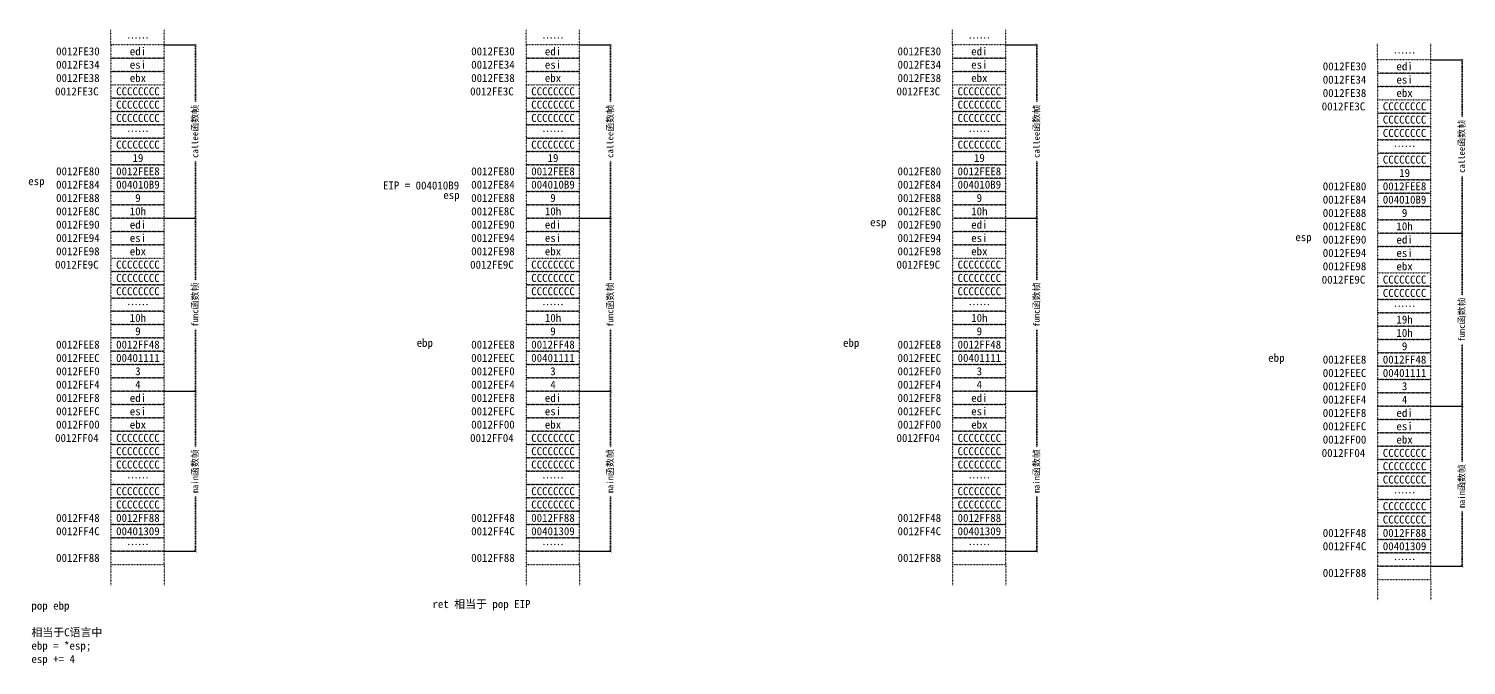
# Model space of a CAD drawing. Header units: millimetres. Extents: x 5369 to 27532, y 1174 to 4752.
# Drawn here: x 19369 to 22063, y 1240 to 2434 of the extents above; entities that cross this region are included whole.
import ezdxf

# ---------------------------------------------------------------- set-up
doc = ezdxf.new("R2010")
doc.units = ezdxf.units.MM
doc.linetypes.add('ACAD_ISO07W100', pattern=[3, 0, -3])
doc.linetypes.add('DOT', pattern=[0.25, 0, -0.25])
doc.styles.get("Standard").update_dxf_attribs({"font": ''})
doc.styles.add('w', font='', dxfattribs={"height": 15})
doc.styles.get('Standard').set_extended_font_data('SimSun')
doc.styles.get('w').set_extended_font_data('SimSun')
doc.dimstyles.new('w', dxfattribs={"dimscale": 3, "dimtxt": 4, "dimasz": 1.5, "dimexe": 1.25, "dimexo": 0.625, "dimtad": 0, "dimtxsty": 'Standard', "dimblk": 'ARCHTICK', "dimcen": 2.5, "dimclrd": 5, "dimclre": 5, "dimclrt": 5, "dimadec": 1, "dimazin": 0, "dimtfac": 1, "dimtmove": 0, "dimatfit": 3, "dimfxl": 1, "dimarcsym": 0})

# ---------------------------------------------------------------- blocks, each defined once
blk = doc.blocks.new('b')
at = {"linetype": 'DOT'}
blk.add_lwpolyline([(-100, 0), (0, 0), (0, 25), (-100, 25)], close=True, dxfattribs=at)
blk = doc.blocks.new('_ArchTick')
at = {"color": 0, "linetype": 'ByBlock', "const_width": 0.15}
blk.add_lwpolyline([(-0.5, -0.5), (0.5, 0.5)], dxfattribs=at)
blk = doc.blocks.new('*D53')
at = {"color": 5, "linetype": 'ACAD_ISO07W100', "lineweight": -2}
for p, q in [((19624.8, 2403.9), (19684.9, 2403.9)), ((19681.2, 2403.9), (19681.2, 2293.6)), ((19681.2, 2078.9), (19681.2, 2189.3)), ((19624.8, 2078.9), (19684.9, 2078.9))]:
    blk.add_line(p, q, dxfattribs=at)
at = {"layer": 'Defpoints', "color": 0, "linetype": 'DOT'}
for p in [(19622.9, 2403.9), (19622.9, 2078.9), (19681.2, 2078.9)]:
    blk.add_point(p, dxfattribs=at)
at = {"color": 5, "linetype": 'DOT', "lineweight": -2, "xscale": 4.5, "yscale": 4.5, "zscale": 4.5}
for p, rotation in [((19681.2, 2403.9), 90), ((19681.2, 2078.9), 270)]:
    blk.add_blockref('_ArchTick', p, dxfattribs=dict(at, rotation=rotation))
at = {"color": 5, "linetype": 'DOT', "insert": (19681.2, 2241.4), "char_height": 12, "attachment_point": 5, "rotation": 90}
blk.add_mtext('callee函数帧', dxfattribs=at)
blk = doc.blocks.new('*D51')
at = {"color": 5, "linetype": 'ACAD_ISO07W100', "lineweight": -2}
for p, q in [((19624.8, 2078.9), (19684.9, 2078.9)), ((19681.2, 2078.9), (19681.2, 1960.1)), ((19681.2, 1753.9), (19681.2, 1872.8)), ((19624.8, 1753.9), (19684.9, 1753.9))]:
    blk.add_line(p, q, dxfattribs=at)
at = {"layer": 'Defpoints', "color": 0, "linetype": 'DOT'}
for p in [(19622.9, 2078.9), (19622.9, 1753.9), (19681.2, 1753.9)]:
    blk.add_point(p, dxfattribs=at)
at = {"color": 5, "linetype": 'DOT', "lineweight": -2, "xscale": 4.5, "yscale": 4.5, "zscale": 4.5}
for p, rotation in [((19681.2, 2078.9), 90), ((19681.2, 1753.9), 270)]:
    blk.add_blockref('_ArchTick', p, dxfattribs=dict(at, rotation=rotation))
at = {"color": 5, "linetype": 'DOT', "insert": (19681.2, 1916.4), "char_height": 12, "attachment_point": 5, "rotation": 90}
blk.add_mtext('func函数帧', dxfattribs=at)
blk = doc.blocks.new('*D52')
at = {"color": 5, "linetype": 'ACAD_ISO07W100', "lineweight": -2}
for p, q in [((19622.9, 1753.9), (19684.9, 1753.9)), ((19681.2, 1753.9), (19681.2, 1648)), ((19681.2, 1453.9), (19681.2, 1559.9)), ((19622.9, 1453.9), (19684.9, 1453.9))]:
    blk.add_line(p, q, dxfattribs=at)
at = {"layer": 'Defpoints', "color": 0, "linetype": 'DOT'}
for p in [(19621.1, 1753.9), (19621.1, 1453.9), (19681.2, 1453.9)]:
    blk.add_point(p, dxfattribs=at)
at = {"color": 5, "linetype": 'DOT', "lineweight": -2, "xscale": 4.5, "yscale": 4.5, "zscale": 4.5}
for p, rotation in [((19681.2, 1753.9), 90), ((19681.2, 1453.9), 270)]:
    blk.add_blockref('_ArchTick', p, dxfattribs=dict(at, rotation=rotation))
at = {"color": 5, "linetype": 'DOT', "insert": (19681.2, 1603.9), "char_height": 12, "attachment_point": 5, "rotation": 90}
blk.add_mtext('main函数帧', dxfattribs=at)
blk = doc.blocks.new('*D56')
at = {"color": 5, "linetype": 'ACAD_ISO07W100', "lineweight": -2}
for p, q in [((20402.8, 2403.9), (20463, 2403.9)), ((20459.2, 2403.9), (20459.2, 2293.6)), ((20459.2, 2078.9), (20459.2, 2189.3)), ((20402.8, 2078.9), (20463, 2078.9))]:
    blk.add_line(p, q, dxfattribs=at)
at = {"layer": 'Defpoints', "color": 0, "linetype": 'DOT'}
for p in [(20401, 2403.9), (20401, 2078.9), (20459.2, 2078.9)]:
    blk.add_point(p, dxfattribs=at)
at = {"color": 5, "linetype": 'DOT', "lineweight": -2, "xscale": 4.5, "yscale": 4.5, "zscale": 4.5}
for p, rotation in [((20459.2, 2403.9), 90), ((20459.2, 2078.9), 270)]:
    blk.add_blockref('_ArchTick', p, dxfattribs=dict(at, rotation=rotation))
at = {"color": 5, "linetype": 'DOT', "insert": (20459.2, 2241.4), "char_height": 12, "attachment_point": 5, "rotation": 90}
blk.add_mtext('callee函数帧', dxfattribs=at)
blk = doc.blocks.new('*D54')
at = {"color": 5, "linetype": 'ACAD_ISO07W100', "lineweight": -2}
for p, q in [((20402.8, 2078.9), (20463, 2078.9)), ((20459.2, 2078.9), (20459.2, 1960.1)), ((20459.2, 1753.9), (20459.2, 1872.8)), ((20402.8, 1753.9), (20463, 1753.9))]:
    blk.add_line(p, q, dxfattribs=at)
at = {"layer": 'Defpoints', "color": 0, "linetype": 'DOT'}
for p in [(20401, 2078.9), (20401, 1753.9), (20459.2, 1753.9)]:
    blk.add_point(p, dxfattribs=at)
at = {"color": 5, "linetype": 'DOT', "lineweight": -2, "xscale": 4.5, "yscale": 4.5, "zscale": 4.5}
for p, rotation in [((20459.2, 2078.9), 90), ((20459.2, 1753.9), 270)]:
    blk.add_blockref('_ArchTick', p, dxfattribs=dict(at, rotation=rotation))
at = {"color": 5, "linetype": 'DOT', "insert": (20459.2, 1916.4), "char_height": 12, "attachment_point": 5, "rotation": 90}
blk.add_mtext('func函数帧', dxfattribs=at)
blk = doc.blocks.new('*D55')
at = {"color": 5, "linetype": 'ACAD_ISO07W100', "lineweight": -2}
for p, q in [((20401, 1753.9), (20463, 1753.9)), ((20459.2, 1753.9), (20459.2, 1648)), ((20459.2, 1453.9), (20459.2, 1559.9)), ((20401, 1453.9), (20463, 1453.9))]:
    blk.add_line(p, q, dxfattribs=at)
at = {"layer": 'Defpoints', "color": 0, "linetype": 'DOT'}
for p in [(20399.1, 1753.9), (20399.1, 1453.9), (20459.2, 1453.9)]:
    blk.add_point(p, dxfattribs=at)
at = {"color": 5, "linetype": 'DOT', "lineweight": -2, "xscale": 4.5, "yscale": 4.5, "zscale": 4.5}
for p, rotation in [((20459.2, 1753.9), 90), ((20459.2, 1453.9), 270)]:
    blk.add_blockref('_ArchTick', p, dxfattribs=dict(at, rotation=rotation))
at = {"color": 5, "linetype": 'DOT', "insert": (20459.2, 1603.9), "char_height": 12, "attachment_point": 5, "rotation": 90}
blk.add_mtext('main函数帧', dxfattribs=at)
blk = doc.blocks.new('*D59')
at = {"color": 5, "linetype": 'ACAD_ISO07W100', "lineweight": -2}
for p, q in [((21202, 2403.9), (21262.1, 2403.9)), ((21258.4, 2403.9), (21258.4, 2293.6)), ((21258.4, 2078.9), (21258.4, 2189.3)), ((21202, 2078.9), (21262.1, 2078.9))]:
    blk.add_line(p, q, dxfattribs=at)
at = {"layer": 'Defpoints', "color": 0, "linetype": 'DOT'}
for p in [(21200.1, 2403.9), (21200.1, 2078.9), (21258.4, 2078.9)]:
    blk.add_point(p, dxfattribs=at)
at = {"color": 5, "linetype": 'DOT', "lineweight": -2, "xscale": 4.5, "yscale": 4.5, "zscale": 4.5}
for p, rotation in [((21258.4, 2403.9), 90), ((21258.4, 2078.9), 270)]:
    blk.add_blockref('_ArchTick', p, dxfattribs=dict(at, rotation=rotation))
at = {"color": 5, "linetype": 'DOT', "insert": (21258.4, 2241.4), "char_height": 12, "attachment_point": 5, "rotation": 90}
blk.add_mtext('callee函数帧', dxfattribs=at)
blk = doc.blocks.new('*D57')
at = {"color": 5, "linetype": 'ACAD_ISO07W100', "lineweight": -2}
for p, q in [((21202, 2078.9), (21262.1, 2078.9)), ((21258.4, 2078.9), (21258.4, 1960.1)), ((21258.4, 1753.9), (21258.4, 1872.8)), ((21202, 1753.9), (21262.1, 1753.9))]:
    blk.add_line(p, q, dxfattribs=at)
at = {"layer": 'Defpoints', "color": 0, "linetype": 'DOT'}
for p in [(21200.1, 2078.9), (21200.1, 1753.9), (21258.4, 1753.9)]:
    blk.add_point(p, dxfattribs=at)
at = {"color": 5, "linetype": 'DOT', "lineweight": -2, "xscale": 4.5, "yscale": 4.5, "zscale": 4.5}
for p, rotation in [((21258.4, 2078.9), 90), ((21258.4, 1753.9), 270)]:
    blk.add_blockref('_ArchTick', p, dxfattribs=dict(at, rotation=rotation))
at = {"color": 5, "linetype": 'DOT', "insert": (21258.4, 1916.4), "char_height": 12, "attachment_point": 5, "rotation": 90}
blk.add_mtext('func函数帧', dxfattribs=at)
blk = doc.blocks.new('*D58')
at = {"color": 5, "linetype": 'ACAD_ISO07W100', "lineweight": -2}
for p, q in [((21200.1, 1753.9), (21262.1, 1753.9)), ((21258.4, 1753.9), (21258.4, 1648)), ((21258.4, 1453.9), (21258.4, 1559.9)), ((21200.1, 1453.9), (21262.1, 1453.9))]:
    blk.add_line(p, q, dxfattribs=at)
at = {"layer": 'Defpoints', "color": 0, "linetype": 'DOT'}
for p in [(21198.2, 1753.9), (21198.2, 1453.9), (21258.4, 1453.9)]:
    blk.add_point(p, dxfattribs=at)
at = {"color": 5, "linetype": 'DOT', "lineweight": -2, "xscale": 4.5, "yscale": 4.5, "zscale": 4.5}
for p, rotation in [((21258.4, 1753.9), 90), ((21258.4, 1453.9), 270)]:
    blk.add_blockref('_ArchTick', p, dxfattribs=dict(at, rotation=rotation))
at = {"color": 5, "linetype": 'DOT', "insert": (21258.4, 1603.9), "char_height": 12, "attachment_point": 5, "rotation": 90}
blk.add_mtext('main函数帧', dxfattribs=at)
blk = doc.blocks.new('*D62')
at = {"color": 5, "linetype": 'ACAD_ISO07W100', "lineweight": -2}
for p, q in [((21999, 2375.8), (22059.1, 2375.8)), ((22055.4, 2375.8), (22055.4, 2265.5)), ((22055.4, 2050.8), (22055.4, 2161.2)), ((21999, 2050.8), (22059.1, 2050.8))]:
    blk.add_line(p, q, dxfattribs=at)
at = {"layer": 'Defpoints', "color": 0, "linetype": 'DOT'}
for p in [(21997.1, 2375.8), (21997.1, 2050.8), (22055.4, 2050.8)]:
    blk.add_point(p, dxfattribs=at)
at = {"color": 5, "linetype": 'DOT', "lineweight": -2, "xscale": 4.5, "yscale": 4.5, "zscale": 4.5}
for p, rotation in [((22055.4, 2375.8), 90), ((22055.4, 2050.8), 270)]:
    blk.add_blockref('_ArchTick', p, dxfattribs=dict(at, rotation=rotation))
at = {"color": 5, "linetype": 'DOT', "insert": (22055.4, 2213.3), "char_height": 12, "attachment_point": 5, "rotation": 90}
blk.add_mtext('callee函数帧', dxfattribs=at)
blk = doc.blocks.new('*D60')
at = {"color": 5, "linetype": 'ACAD_ISO07W100', "lineweight": -2}
for p, q in [((21999, 2050.8), (22059.1, 2050.8)), ((22055.4, 2050.8), (22055.4, 1932)), ((22055.4, 1725.8), (22055.4, 1844.7)), ((21999, 1725.8), (22059.1, 1725.8))]:
    blk.add_line(p, q, dxfattribs=at)
at = {"layer": 'Defpoints', "color": 0, "linetype": 'DOT'}
for p in [(21997.1, 2050.8), (21997.1, 1725.8), (22055.4, 1725.8)]:
    blk.add_point(p, dxfattribs=at)
at = {"color": 5, "linetype": 'DOT', "lineweight": -2, "xscale": 4.5, "yscale": 4.5, "zscale": 4.5}
for p, rotation in [((22055.4, 2050.8), 90), ((22055.4, 1725.8), 270)]:
    blk.add_blockref('_ArchTick', p, dxfattribs=dict(at, rotation=rotation))
at = {"color": 5, "linetype": 'DOT', "insert": (22055.4, 1888.3), "char_height": 12, "attachment_point": 5, "rotation": 90}
blk.add_mtext('func函数帧', dxfattribs=at)
blk = doc.blocks.new('*D61')
at = {"color": 5, "linetype": 'ACAD_ISO07W100', "lineweight": -2}
for p, q in [((21997.1, 1725.8), (22059.1, 1725.8)), ((22055.4, 1725.8), (22055.4, 1619.9)), ((22055.4, 1425.8), (22055.4, 1531.8)), ((21997.1, 1425.8), (22059.1, 1425.8))]:
    blk.add_line(p, q, dxfattribs=at)
at = {"layer": 'Defpoints', "color": 0, "linetype": 'DOT'}
for p in [(21995.3, 1725.8), (21995.3, 1425.8), (22055.4, 1425.8)]:
    blk.add_point(p, dxfattribs=at)
at = {"color": 5, "linetype": 'DOT', "lineweight": -2, "xscale": 4.5, "yscale": 4.5, "zscale": 4.5}
for p, rotation in [((22055.4, 1725.8), 90), ((22055.4, 1425.8), 270)]:
    blk.add_blockref('_ArchTick', p, dxfattribs=dict(at, rotation=rotation))
at = {"color": 5, "linetype": 'DOT', "insert": (22055.4, 1575.8), "char_height": 12, "attachment_point": 5, "rotation": 90}
blk.add_mtext('main函数帧', dxfattribs=at)

msp = doc.modelspace()

# ---------------------------------------------------------------- linework, layer by layer
at = {"linetype": 'DOT'}
for p, q in [((19522.945, 2403.934), (19522.945, 2433.934)), ((19622.945, 2403.934), (19622.945, 2433.934)), ((20300.955, 2403.934), (20300.955, 2433.934)), ((20400.955, 2403.934), (20400.955, 2433.934)), ((21100.118, 2403.934), (21100.118, 2433.934)), ((21200.118, 2403.934), (21200.118, 2433.934)), ((21897.125, 2375.834), (21897.125, 2405.834)), ((21997.125, 2375.834), (21997.125, 2405.834)), ((19522.945, 2328.934), (19522.945, 2303.934)), ((19522.945, 2328.934), (19622.945, 2328.934)), ((19622.945, 2303.934), (19622.945, 2328.934)), ((20300.955, 2328.934), (20300.955, 2303.934)), ((20300.955, 2328.934), (20400.955, 2328.934)), ((20400.955, 2303.934), (20400.955, 2328.934)), ((21100.118, 2328.934), (21100.118, 2303.934)), ((21100.118, 2328.934), (21200.118, 2328.934)), ((21200.118, 2303.934), (21200.118, 2328.934)), ((19522.945, 2303.934), (19622.945, 2303.934)), ((20300.955, 2303.934), (20400.955, 2303.934)), ((21100.118, 2303.934), (21200.118, 2303.934)), ((21897.125, 2300.834), (21897.125, 2275.834)), ((21897.125, 2300.834), (21997.125, 2300.834)), ((21997.125, 2275.834), (21997.125, 2300.834)), ((21897.125, 2275.834), (21997.125, 2275.834)), ((19522.945, 2003.934), (19522.945, 1978.934)), ((19522.945, 2003.934), (19622.945, 2003.934)), ((19622.945, 1978.934), (19622.945, 2003.934)), ((20300.955, 2003.934), (20300.955, 1978.934)), ((20300.955, 2003.934), (20400.955, 2003.934)), ((20400.955, 1978.934), (20400.955, 2003.934)), ((21100.118, 2003.934), (21100.118, 1978.934)), ((21100.118, 2003.934), (21200.118, 2003.934)), ((21200.118, 1978.934), (21200.118, 2003.934)), ((19522.945, 1978.934), (19622.945, 1978.934)), ((20300.955, 1978.934), (20400.955, 1978.934)), ((21100.118, 1978.934), (21200.118, 1978.934)), ((21897.125, 1975.834), (21897.125, 1950.834)), ((21897.125, 1975.834), (21997.125, 1975.834)), ((21997.125, 1950.834), (21997.125, 1975.834)), ((21897.125, 1950.834), (21997.125, 1950.834)), ((19622.945, 1678.934), (19522.945, 1678.934)), ((19522.945, 1678.934), (19522.945, 1653.934)), ((19622.945, 1653.934), (19622.945, 1678.934)), ((20400.955, 1678.934), (20300.955, 1678.934)), ((20300.955, 1678.934), (20300.955, 1653.934)), ((20400.955, 1653.934), (20400.955, 1678.934)), ((21200.118, 1678.934), (21100.118, 1678.934)), ((21100.118, 1678.934), (21100.118, 1653.934)), ((21200.118, 1653.934), (21200.118, 1678.934)), ((19522.945, 1653.934), (19622.945, 1653.934)), ((20300.955, 1653.934), (20400.955, 1653.934)), ((21100.118, 1653.934), (21200.118, 1653.934)), ((21997.125, 1650.834), (21897.125, 1650.834)), ((21897.125, 1650.834), (21897.125, 1625.834)), ((21997.125, 1625.834), (21997.125, 1650.834)), ((21897.125, 1625.834), (21997.125, 1625.834)), ((19522.945, 1428.934), (19522.945, 1390.413)), ((19622.945, 1428.934), (19622.945, 1390.413)), ((20300.955, 1428.934), (20300.955, 1390.413)), ((20400.955, 1428.934), (20400.955, 1390.413)), ((21100.118, 1428.934), (21100.118, 1390.413)), ((21200.118, 1428.934), (21200.118, 1390.413)), ((21897.125, 1400.834), (21897.125, 1362.313)), ((21997.125, 1400.834), (21997.125, 1362.313))]:
    msp.add_line(p, q, dxfattribs=at)
for points in [[(19522.945, 2378.934), (19622.945, 2378.934), (19622.945, 2403.934), (19522.945, 2403.934)], [(20300.955, 2378.934), (20400.955, 2378.934), (20400.955, 2403.934), (20300.955, 2403.934)], [(21100.118, 2378.934), (21200.118, 2378.934), (21200.118, 2403.934), (21100.118, 2403.934)], [(19522.945, 2353.934), (19622.945, 2353.934), (19622.945, 2378.934), (19522.945, 2378.934)], [(20300.955, 2353.934), (20400.955, 2353.934), (20400.955, 2378.934), (20300.955, 2378.934)], [(21100.118, 2353.934), (21200.118, 2353.934), (21200.118, 2378.934), (21100.118, 2378.934)], [(21897.125, 2350.834), (21997.125, 2350.834), (21997.125, 2375.834), (21897.125, 2375.834)], [(19522.945, 2328.934), (19622.945, 2328.934), (19622.945, 2353.934), (19522.945, 2353.934)], [(20300.955, 2328.934), (20400.955, 2328.934), (20400.955, 2353.934), (20300.955, 2353.934)], [(21100.118, 2328.934), (21200.118, 2328.934), (21200.118, 2353.934), (21100.118, 2353.934)], [(21897.125, 2325.834), (21997.125, 2325.834), (21997.125, 2350.834), (21897.125, 2350.834)], [(21897.125, 2300.834), (21997.125, 2300.834), (21997.125, 2325.834), (21897.125, 2325.834)], [(19522.945, 2153.934), (19622.945, 2153.934), (19622.945, 2178.934), (19522.945, 2178.934)], [(20300.955, 2153.934), (20400.955, 2153.934), (20400.955, 2178.934), (20300.955, 2178.934)], [(21100.118, 2153.934), (21200.118, 2153.934), (21200.118, 2178.934), (21100.118, 2178.934)], [(19522.945, 2128.934), (19622.945, 2128.934), (19622.945, 2153.934), (19522.945, 2153.934)], [(19522.945, 2103.934), (19622.945, 2103.934), (19622.945, 2128.934), (19522.945, 2128.934)], [(20300.955, 2128.934), (20400.955, 2128.934), (20400.955, 2153.934), (20300.955, 2153.934)], [(20300.955, 2103.934), (20400.955, 2103.934), (20400.955, 2128.934), (20300.955, 2128.934)], [(21100.118, 2128.934), (21200.118, 2128.934), (21200.118, 2153.934), (21100.118, 2153.934)], [(21100.118, 2103.934), (21200.118, 2103.934), (21200.118, 2128.934), (21100.118, 2128.934)], [(21897.125, 2125.834), (21997.125, 2125.834), (21997.125, 2150.834), (21897.125, 2150.834)], [(19522.945, 2078.934), (19622.945, 2078.934), (19622.945, 2103.934), (19522.945, 2103.934)], [(20300.955, 2078.934), (20400.955, 2078.934), (20400.955, 2103.934), (20300.955, 2103.934)], [(21100.118, 2078.934), (21200.118, 2078.934), (21200.118, 2103.934), (21100.118, 2103.934)], [(21897.125, 2100.834), (21997.125, 2100.834), (21997.125, 2125.834), (21897.125, 2125.834)], [(19522.945, 2053.934), (19622.945, 2053.934), (19622.945, 2078.934), (19522.945, 2078.934)], [(20300.955, 2053.934), (20400.955, 2053.934), (20400.955, 2078.934), (20300.955, 2078.934)], [(21100.118, 2053.934), (21200.118, 2053.934), (21200.118, 2078.934), (21100.118, 2078.934)], [(21897.125, 2075.834), (21997.125, 2075.834), (21997.125, 2100.834), (21897.125, 2100.834)], [(21897.125, 2050.834), (21997.125, 2050.834), (21997.125, 2075.834), (21897.125, 2075.834)], [(19522.945, 2028.934), (19622.945, 2028.934), (19622.945, 2053.934), (19522.945, 2053.934)], [(20300.955, 2028.934), (20400.955, 2028.934), (20400.955, 2053.934), (20300.955, 2053.934)], [(21100.118, 2028.934), (21200.118, 2028.934), (21200.118, 2053.934), (21100.118, 2053.934)], [(21897.125, 2025.834), (21997.125, 2025.834), (21997.125, 2050.834), (21897.125, 2050.834)], [(19522.945, 2003.934), (19622.945, 2003.934), (19622.945, 2028.934), (19522.945, 2028.934)], [(20300.955, 2003.934), (20400.955, 2003.934), (20400.955, 2028.934), (20300.955, 2028.934)], [(21100.118, 2003.934), (21200.118, 2003.934), (21200.118, 2028.934), (21100.118, 2028.934)], [(21897.125, 2000.834), (21997.125, 2000.834), (21997.125, 2025.834), (21897.125, 2025.834)], [(21897.125, 1975.834), (21997.125, 1975.834), (21997.125, 2000.834), (21897.125, 2000.834)], [(19522.945, 1828.934), (19622.945, 1828.934), (19622.945, 1853.934), (19522.945, 1853.934)], [(20300.955, 1828.934), (20400.955, 1828.934), (20400.955, 1853.934), (20300.955, 1853.934)], [(21100.118, 1828.934), (21200.118, 1828.934), (21200.118, 1853.934), (21100.118, 1853.934)], [(19522.945, 1803.934), (19622.945, 1803.934), (19622.945, 1828.934), (19522.945, 1828.934)], [(20300.955, 1803.934), (20400.955, 1803.934), (20400.955, 1828.934), (20300.955, 1828.934)], [(21100.118, 1803.934), (21200.118, 1803.934), (21200.118, 1828.934), (21100.118, 1828.934)], [(21897.125, 1800.834), (21997.125, 1800.834), (21997.125, 1825.834), (21897.125, 1825.834)], [(19522.945, 1778.934), (19622.945, 1778.934), (19622.945, 1803.934), (19522.945, 1803.934)], [(19522.945, 1753.934), (19622.945, 1753.934), (19622.945, 1778.934), (19522.945, 1778.934)], [(20300.955, 1778.934), (20400.955, 1778.934), (20400.955, 1803.934), (20300.955, 1803.934)], [(20300.955, 1753.934), (20400.955, 1753.934), (20400.955, 1778.934), (20300.955, 1778.934)], [(21100.118, 1778.934), (21200.118, 1778.934), (21200.118, 1803.934), (21100.118, 1803.934)], [(21100.118, 1753.934), (21200.118, 1753.934), (21200.118, 1778.934), (21100.118, 1778.934)], [(21897.125, 1775.834), (21997.125, 1775.834), (21997.125, 1800.834), (21897.125, 1800.834)], [(19522.945, 1728.934), (19622.945, 1728.934), (19622.945, 1753.934), (19522.945, 1753.934)], [(20300.955, 1728.934), (20400.955, 1728.934), (20400.955, 1753.934), (20300.955, 1753.934)], [(21100.118, 1728.934), (21200.118, 1728.934), (21200.118, 1753.934), (21100.118, 1753.934)], [(21897.125, 1750.834), (21997.125, 1750.834), (21997.125, 1775.834), (21897.125, 1775.834)], [(19522.945, 1703.934), (19622.945, 1703.934), (19622.945, 1728.934), (19522.945, 1728.934)], [(20300.955, 1703.934), (20400.955, 1703.934), (20400.955, 1728.934), (20300.955, 1728.934)], [(21100.118, 1703.934), (21200.118, 1703.934), (21200.118, 1728.934), (21100.118, 1728.934)], [(21897.125, 1725.834), (21997.125, 1725.834), (21997.125, 1750.834), (21897.125, 1750.834)], [(21897.125, 1700.834), (21997.125, 1700.834), (21997.125, 1725.834), (21897.125, 1725.834)], [(19522.945, 1678.934), (19622.945, 1678.934), (19622.945, 1703.934), (19522.945, 1703.934)], [(20300.955, 1678.934), (20400.955, 1678.934), (20400.955, 1703.934), (20300.955, 1703.934)], [(21100.118, 1678.934), (21200.118, 1678.934), (21200.118, 1703.934), (21100.118, 1703.934)], [(21897.125, 1675.834), (21997.125, 1675.834), (21997.125, 1700.834), (21897.125, 1700.834)], [(21897.125, 1650.834), (21997.125, 1650.834), (21997.125, 1675.834), (21897.125, 1675.834)], [(19522.945, 1503.934), (19622.945, 1503.934), (19622.945, 1528.934), (19522.945, 1528.934)], [(20300.955, 1503.934), (20400.955, 1503.934), (20400.955, 1528.934), (20300.955, 1528.934)], [(21100.118, 1503.934), (21200.118, 1503.934), (21200.118, 1528.934), (21100.118, 1528.934)], [(21897.125, 1475.834), (21997.125, 1475.834), (21997.125, 1500.834), (21897.125, 1500.834)], [(19522.945, 1453.934), (19622.945, 1453.934), (19622.945, 1478.934), (19522.945, 1478.934)], [(20300.955, 1453.934), (20400.955, 1453.934), (20400.955, 1478.934), (20300.955, 1478.934)], [(21100.118, 1453.934), (21200.118, 1453.934), (21200.118, 1478.934), (21100.118, 1478.934)], [(19522.945, 1428.934), (19622.945, 1428.934), (19622.945, 1453.934), (19522.945, 1453.934)], [(20300.955, 1428.934), (20400.955, 1428.934), (20400.955, 1453.934), (20300.955, 1453.934)], [(21100.118, 1428.934), (21200.118, 1428.934), (21200.118, 1453.934), (21100.118, 1453.934)], [(21897.125, 1425.834), (21997.125, 1425.834), (21997.125, 1450.834), (21897.125, 1450.834)], [(21897.125, 1400.834), (21997.125, 1400.834), (21997.125, 1425.834), (21897.125, 1425.834)]]:
    msp.add_lwpolyline(points, close=True, dxfattribs=at)

# ---------------------------------------------------------------- block references
for p in [(19622.945, 2278.934), (20400.955, 2278.934), (21200.118, 2278.934), (19622.945, 2253.934), (20400.955, 2253.934), (21200.118, 2253.934), (21997.125, 2250.834), (19622.945, 2228.934), (20400.955, 2228.934), (21200.118, 2228.934), (21997.125, 2225.834), (19622.945, 2203.934), (20400.955, 2203.934), (21200.118, 2203.934), (21997.125, 2200.834), (19622.945, 2178.934), (20400.955, 2178.934), (21200.118, 2178.934), (21997.125, 2175.834), (21997.125, 2150.834), (19622.945, 1953.934), (20400.955, 1953.934), (21200.118, 1953.934), (19622.945, 1928.934), (20400.955, 1928.934), (21200.118, 1928.934), (21997.125, 1925.834), (19622.945, 1903.934), (20400.955, 1903.934), (21200.118, 1903.934), (21997.125, 1900.834), (19622.945, 1878.934), (20400.955, 1878.934), (21200.118, 1878.934), (21997.125, 1875.834), (19622.945, 1853.934), (20400.955, 1853.934), (21200.118, 1853.934), (21997.125, 1850.834), (21997.125, 1825.834), (19622.945, 1628.934), (20400.955, 1628.934), (21200.118, 1628.934), (19622.945, 1603.934), (20400.955, 1603.934), (21200.118, 1603.934), (21997.125, 1600.834), (19622.945, 1578.934), (20400.955, 1578.934), (21200.118, 1578.934), (21997.125, 1575.834), (19622.945, 1553.934), (20400.955, 1553.934), (21200.118, 1553.934), (21997.125, 1550.834), (19622.945, 1528.934), (20400.955, 1528.934), (21200.118, 1528.934), (21997.125, 1525.834), (21997.125, 1500.834), (19622.945, 1478.934), (20400.955, 1478.934), (21200.118, 1478.934), (21997.125, 1450.834)]:
    msp.add_blockref('b', p, dxfattribs=at)

# ---------------------------------------------------------------- texts
at = {"linetype": 'DOT', "style": 'w'}
for s, p in [('0012FE3C', (19418.161, 2308.934)), ('0012FE3C', (20196.171, 2308.934)), ('0012FE3C', (20995.334, 2308.934)), ('0012FE3C', (21792.342, 2280.834)), ('0012FE9C', (19418.161, 1983.934)), ('0012FE9C', (20196.171, 1983.934)), ('0012FE9C', (20995.334, 1983.934)), ('0012FE9C', (21792.342, 1955.834)), ('0012FF04', (19418.161, 1658.934)), ('0012FF04', (20196.171, 1658.934)), ('0012FF04', (20995.334, 1658.934)), ('0012FF04', (21792.342, 1630.834))]:
    msp.add_text(s, height=15, dxfattribs=at).set_placement(p)
at = {"linetype": 'DOT', "char_height": 15, "style": 'w'}
for s, insert, width, attachment_point in [('0012FE30', (19460.953, 2391.434), 101.04447, 5), ('{\\C5;……}', (19573.467, 2416.434), 101.04447, 5), ('{\\C5;edi}', (19573.467, 2391.434), 101.04447, 5), ('0012FE30', (20238.963, 2391.434), 101.04447, 5), ('{\\C5;……}', (20351.477, 2416.434), 101.04447, 5), ('{\\C5;edi}', (20351.477, 2391.434), 101.04447, 5), ('0012FE30', (21038.126, 2391.434), 101.04447, 5), ('{\\C5;……}', (21150.64, 2416.434), 101.04447, 5), ('{\\C5;edi}', (21150.64, 2391.434), 101.04447, 5), ('0012FE34', (19460.953, 2366.434), 101.04447, 5), ('{\\C5;esi}', (19573.467, 2366.434), 101.04447, 5), ('0012FE34', (20238.963, 2366.434), 101.04447, 5), ('{\\C5;esi}', (20351.477, 2366.434), 101.04447, 5), ('0012FE34', (21038.126, 2366.434), 101.04447, 5), ('{\\C5;esi}', (21150.64, 2366.434), 101.04447, 5), ('{\\C5;……}', (21947.647, 2388.334), 101.04447, 5), ('{\\C5;edi}', (21947.647, 2363.334), 101.04447, 5), ('0012FE38', (19460.953, 2341.434), 101.04447, 5), ('{\\C5;ebx}', (19573.467, 2341.434), 101.04447, 5), ('0012FE38', (20238.963, 2341.434), 101.04447, 5), ('{\\C5;ebx}', (20351.477, 2341.434), 101.04447, 5), ('0012FE38', (21038.126, 2341.434), 101.04447, 5), ('{\\C5;ebx}', (21150.64, 2341.434), 101.04447, 5), ('0012FE30', (21835.133, 2363.334), 101.04447, 5), ('0012FE34', (21835.133, 2338.334), 101.04447, 5), ('{\\C5;esi}', (21947.647, 2338.334), 101.04447, 5), ('{\\C5;CCCCCCCC}', (19573.467, 2316.434), 101.04447, 5), ('{\\C5;CCCCCCCC}', (20351.477, 2316.434), 101.04447, 5), ('{\\C5;CCCCCCCC}', (21150.64, 2316.434), 101.04447, 5), ('0012FE38', (21835.133, 2313.334), 101.04447, 5), ('{\\C5;ebx}', (21947.647, 2313.334), 101.04447, 5), ('{\\C5;CCCCCCCC}', (19573.467, 2291.434), 101.04447, 5), ('{\\C5;CCCCCCCC}', (20351.477, 2291.434), 101.04447, 5), ('{\\C5;CCCCCCCC}', (21150.64, 2291.434), 101.04447, 5), ('{\\C5;CCCCCCCC}', (21947.647, 2288.334), 101.04447, 5), ('{\\C5;CCCCCCCC}', (19573.467, 2266.434), 101.04447, 5), ('{\\C5;CCCCCCCC}', (20351.477, 2266.434), 101.04447, 5), ('{\\C5;CCCCCCCC}', (21150.64, 2266.434), 101.04447, 5), ('{\\C5;CCCCCCCC}', (21947.647, 2263.334), 101.04447, 5), ('{\\C5;……}', (19573.467, 2241.434), 101.04447, 5), ('{\\C5;……}', (20351.477, 2241.434), 101.04447, 5), ('{\\C5;……}', (21150.64, 2241.434), 101.04447, 5), ('{\\C5;CCCCCCCC}', (21947.647, 2238.334), 101.04447, 5), ('{\\C5;CCCCCCCC}', (19573.467, 2216.434), 101.04447, 5), ('{\\C5;CCCCCCCC}', (20351.477, 2216.434), 101.04447, 5), ('{\\C5;CCCCCCCC}', (21150.64, 2216.434), 101.04447, 5), ('{\\C5;……}', (21947.647, 2213.334), 101.04447, 5), ('{\\C5;19}', (19573.467, 2191.434), 101.04447, 5), ('{\\C5;19}', (20351.477, 2191.434), 101.04447, 5), ('{\\C5;19}', (21150.64, 2191.434), 101.04447, 5), ('{\\C5;CCCCCCCC}', (21947.647, 2188.334), 101.04447, 5), ('0012FE80', (19460.953, 2166.434), 101.04447, 5), ('{\\C5;0012FEE8}', (19573.467, 2166.434), 101.04447, 5), ('0012FE80', (20238.963, 2166.434), 101.04447, 5), ('{\\C5;0012FEE8}', (20351.477, 2166.434), 101.04447, 5), ('0012FE80', (21038.126, 2166.434), 101.04447, 5), ('{\\C5;0012FEE8}', (21150.64, 2166.434), 101.04447, 5), ('{\\C5;19}', (21947.647, 2163.334), 101.04447, 5), ('{\\C1;esp}', (19383.131, 2145.956), 101.04447, 5), ('0012FE84', (19460.953, 2141.434), 101.04447, 5), ('{\\C5;004010B9}', (19573.467, 2141.434), 101.04447, 5), ('EIP = {\\C5;004010B9}', (20032.726, 2147.506), 235.75576, 1), ('0012FE84', (20238.963, 2141.434), 101.04447, 5), ('{\\C5;004010B9}', (20351.477, 2141.434), 101.04447, 5), ('0012FE84', (21038.126, 2141.434), 101.04447, 5), ('{\\C5;004010B9}', (21150.64, 2141.434), 101.04447, 5), ('0012FE80', (21835.133, 2138.334), 101.04447, 5), ('{\\C5;0012FEE8}', (21947.647, 2138.334), 101.04447, 5), ('0012FE88', (19460.953, 2116.434), 101.04447, 5), ('{\\C5;9}', (19573.467, 2116.434), 101.04447, 5), ('{\\C1;esp}', (20161.14, 2119.969), 101.04447, 5), ('0012FE88', (20238.963, 2116.434), 101.04447, 5), ('{\\C5;9}', (20351.477, 2116.434), 101.04447, 5), ('0012FE88', (21038.126, 2116.434), 101.04447, 5), ('{\\C5;9}', (21150.64, 2116.434), 101.04447, 5), ('0012FE84', (21835.133, 2113.334), 101.04447, 5), ('{\\C5;004010B9}', (21947.647, 2113.334), 101.04447, 5), ('0012FE8C', (19460.953, 2091.434), 101.04447, 5), ('{\\C5;edi}', (19573.467, 2066.434), 101.04447, 5), ('{\\C5;10h}', (19573.467, 2091.434), 101.04447, 5), ('0012FE8C', (20238.963, 2091.434), 101.04447, 5), ('{\\C5;edi}', (20351.477, 2066.434), 101.04447, 5), ('{\\C5;10h}', (20351.477, 2091.434), 101.04447, 5), ('{\\C1;esp}', (20961.198, 2069.052), 101.04447, 5), ('0012FE8C', (21038.126, 2091.434), 101.04447, 5), ('{\\C5;edi}', (21150.64, 2066.434), 101.04447, 5), ('{\\C5;10h}', (21150.64, 2091.434), 101.04447, 5), ('0012FE88', (21835.133, 2088.334), 101.04447, 5), ('{\\C5;9}', (21947.647, 2088.334), 101.04447, 5), ('0012FE90', (19460.953, 2066.434), 101.04447, 5), ('0012FE94', (19460.953, 2041.434), 101.04447, 5), ('{\\C5;esi}', (19573.467, 2041.434), 101.04447, 5), ('0012FE90', (20238.963, 2066.434), 101.04447, 5), ('0012FE94', (20238.963, 2041.434), 101.04447, 5), ('{\\C5;esi}', (20351.477, 2041.434), 101.04447, 5), ('0012FE90', (21038.126, 2066.434), 101.04447, 5), ('0012FE94', (21038.126, 2041.434), 101.04447, 5), ('{\\C5;esi}', (21150.64, 2041.434), 101.04447, 5), ('0012FE8C', (21835.133, 2063.334), 101.04447, 5), ('{\\C5;10h}', (21947.647, 2063.334), 101.04447, 5), ('0012FE98', (19460.953, 2016.434), 101.04447, 5), ('{\\C5;ebx}', (19573.467, 2016.434), 101.04447, 5), ('0012FE98', (20238.963, 2016.434), 101.04447, 5), ('{\\C5;ebx}', (20351.477, 2016.434), 101.04447, 5), ('0012FE98', (21038.126, 2016.434), 101.04447, 5), ('{\\C5;ebx}', (21150.64, 2016.434), 101.04447, 5), ('{\\C1;esp}', (21758.205, 2040.952), 101.04447, 5), ('0012FE90', (21835.133, 2038.334), 101.04447, 5), ('0012FE94', (21835.133, 2013.334), 101.04447, 5), ('{\\C5;edi}', (21947.647, 2038.334), 101.04447, 5), ('{\\C5;esi}', (21947.647, 2013.334), 101.04447, 5), ('{\\C5;CCCCCCCC}', (19573.467, 1991.434), 101.04447, 5), ('{\\C5;CCCCCCCC}', (20351.477, 1991.434), 101.04447, 5), ('{\\C5;CCCCCCCC}', (21150.64, 1991.434), 101.04447, 5), ('0012FE98', (21835.133, 1988.334), 101.04447, 5), ('{\\C5;ebx}', (21947.647, 1988.334), 101.04447, 5), ('{\\C5;CCCCCCCC}', (19573.467, 1966.434), 101.04447, 5), ('{\\C5;CCCCCCCC}', (20351.477, 1966.434), 101.04447, 5), ('{\\C5;CCCCCCCC}', (21150.64, 1966.434), 101.04447, 5), ('{\\C5;CCCCCCCC}', (21947.647, 1963.334), 101.04447, 5), ('{\\C5;CCCCCCCC}', (19573.467, 1941.434), 101.04447, 5), ('{\\C5;CCCCCCCC}', (20351.477, 1941.434), 101.04447, 5), ('{\\C5;CCCCCCCC}', (21150.64, 1941.434), 101.04447, 5), ('{\\C5;CCCCCCCC}', (21947.647, 1938.334), 101.04447, 5), ('{\\C5;……}', (19573.467, 1916.434), 101.04447, 5), ('{\\C5;……}', (20351.477, 1916.434), 101.04447, 5), ('{\\C5;……}', (21150.64, 1916.434), 101.04447, 5), ('{\\C5;……}', (21947.647, 1913.334), 101.04447, 5), ('{\\C5;10h}', (19573.467, 1891.434), 101.04447, 5), ('{\\C5;10h}', (20351.477, 1891.434), 101.04447, 5), ('{\\C5;10h}', (21150.64, 1891.434), 101.04447, 5), ('{\\C5;19h}', (21947.647, 1888.334), 101.04447, 5), ('{\\C5;9}', (19573.467, 1866.434), 101.04447, 5), ('{\\C5;9}', (20351.477, 1866.434), 101.04447, 5), ('{\\C5;9}', (21150.64, 1866.434), 101.04447, 5), ('{\\C5;10h}', (21947.647, 1863.334), 101.04447, 5), ('0012FEE8', (19460.953, 1841.434), 101.04447, 5), ('{\\C5;0012FF48}', (19573.467, 1841.434), 101.04447, 5), ('{\\C1;ebp}', (20111.193, 1842.687), 101.04447, 5), ('0012FEE8', (20238.963, 1841.434), 101.04447, 5), ('{\\C5;0012FF48}', (20351.477, 1841.434), 101.04447, 5), ('{\\C1;ebp}', (20910.356, 1842.687), 101.04447, 5), ('0012FEE8', (21038.126, 1841.434), 101.04447, 5), ('{\\C5;0012FF48}', (21150.64, 1841.434), 101.04447, 5), ('{\\C5;9}', (21947.647, 1838.334), 101.04447, 5), ('0012FEEC', (19460.953, 1816.434), 101.04447, 5), ('{\\C5;00401111}', (19573.467, 1816.434), 101.04447, 5), ('0012FEEC', (20238.963, 1816.434), 101.04447, 5), ('{\\C5;00401111}', (20351.477, 1816.434), 101.04447, 5), ('0012FEEC', (21038.126, 1816.434), 101.04447, 5), ('{\\C5;00401111}', (21150.64, 1816.434), 101.04447, 5), ('{\\C1;ebp}', (21707.364, 1814.587), 101.04447, 5), ('0012FEE8', (21835.133, 1813.334), 101.04447, 5), ('{\\C5;0012FF48}', (21947.647, 1813.334), 101.04447, 5), ('0012FEF0', (19460.953, 1791.434), 101.04447, 5), ('{\\C5;3}', (19573.467, 1791.434), 101.04447, 5), ('0012FEF0', (20238.963, 1791.434), 101.04447, 5), ('{\\C5;3}', (20351.477, 1791.434), 101.04447, 5), ('0012FEF0', (21038.126, 1791.434), 101.04447, 5), ('{\\C5;3}', (21150.64, 1791.434), 101.04447, 5), ('0012FEEC', (21835.133, 1788.334), 101.04447, 5), ('{\\C5;00401111}', (21947.647, 1788.334), 101.04447, 5), ('0012FEF4', (19460.953, 1766.434), 101.04447, 5), ('{\\C5;4}', (19573.467, 1766.434), 101.04447, 5), ('0012FEF4', (20238.963, 1766.434), 101.04447, 5), ('{\\C5;4}', (20351.477, 1766.434), 101.04447, 5), ('0012FEF4', (21038.126, 1766.434), 101.04447, 5), ('{\\C5;4}', (21150.64, 1766.434), 101.04447, 5), ('0012FEF0', (21835.133, 1763.334), 101.04447, 5), ('{\\C5;3}', (21947.647, 1763.334), 101.04447, 5), ('0012FEF8', (19460.953, 1741.434), 101.04447, 5), ('{\\C5;edi}', (19573.467, 1741.434), 101.04447, 5), ('{\\C5;esi}', (19573.467, 1716.434), 101.04447, 5), ('0012FEF8', (20238.963, 1741.434), 101.04447, 5), ('{\\C5;edi}', (20351.477, 1741.434), 101.04447, 5), ('{\\C5;esi}', (20351.477, 1716.434), 101.04447, 5), ('0012FEF8', (21038.126, 1741.434), 101.04447, 5), ('{\\C5;edi}', (21150.64, 1741.434), 101.04447, 5), ('{\\C5;esi}', (21150.64, 1716.434), 101.04447, 5), ('0012FEF4', (21835.133, 1738.334), 101.04447, 5), ('{\\C5;4}', (21947.647, 1738.334), 101.04447, 5), ('0012FEFC', (19460.953, 1716.434), 101.04447, 5), ('0012FF00', (19460.953, 1691.434), 101.04447, 5), ('{\\C5;ebx}', (19573.467, 1691.434), 101.04447, 5), ('0012FEFC', (20238.963, 1716.434), 101.04447, 5), ('0012FF00', (20238.963, 1691.434), 101.04447, 5), ('{\\C5;ebx}', (20351.477, 1691.434), 101.04447, 5), ('0012FEFC', (21038.126, 1716.434), 101.04447, 5), ('0012FF00', (21038.126, 1691.434), 101.04447, 5), ('{\\C5;ebx}', (21150.64, 1691.434), 101.04447, 5), ('0012FEF8', (21835.133, 1713.334), 101.04447, 5), ('{\\C5;edi}', (21947.647, 1713.334), 101.04447, 5), ('{\\C5;CCCCCCCC}', (19573.467, 1666.434), 101.04447, 5), ('{\\C5;CCCCCCCC}', (20351.477, 1666.434), 101.04447, 5), ('{\\C5;CCCCCCCC}', (21150.64, 1666.434), 101.04447, 5), ('0012FEFC', (21835.133, 1688.334), 101.04447, 5), ('0012FF00', (21835.133, 1663.334), 101.04447, 5), ('{\\C5;esi}', (21947.647, 1688.334), 101.04447, 5), ('{\\C5;ebx}', (21947.647, 1663.334), 101.04447, 5), ('{\\C5;CCCCCCCC}', (19573.467, 1641.434), 101.04447, 5), ('{\\C5;CCCCCCCC}', (20351.477, 1641.434), 101.04447, 5), ('{\\C5;CCCCCCCC}', (21150.64, 1641.434), 101.04447, 5), ('{\\C5;CCCCCCCC}', (21947.647, 1638.334), 101.04447, 5), ('{\\C5;CCCCCCCC}', (19573.467, 1616.434), 101.04447, 5), ('{\\C5;CCCCCCCC}', (20351.477, 1616.434), 101.04447, 5), ('{\\C5;CCCCCCCC}', (21150.64, 1616.434), 101.04447, 5), ('{\\C5;CCCCCCCC}', (21947.647, 1613.334), 101.04447, 5), ('{\\C5;……}', (19573.467, 1591.434), 101.04447, 5), ('{\\C5;……}', (20351.477, 1591.434), 101.04447, 5), ('{\\C5;……}', (21150.64, 1591.434), 101.04447, 5), ('{\\C5;CCCCCCCC}', (21947.647, 1588.334), 101.04447, 5), ('{\\C5;CCCCCCCC}', (19573.467, 1566.434), 101.04447, 5), ('{\\C5;CCCCCCCC}', (20351.477, 1566.434), 101.04447, 5), ('{\\C5;CCCCCCCC}', (21150.64, 1566.434), 101.04447, 5), ('{\\C5;……}', (21947.647, 1563.334), 101.04447, 5), ('{\\C5;CCCCCCCC}', (19573.467, 1541.434), 101.04447, 5), ('{\\C5;CCCCCCCC}', (20351.477, 1541.434), 101.04447, 5), ('{\\C5;CCCCCCCC}', (21150.64, 1541.434), 101.04447, 5), ('{\\C5;CCCCCCCC}', (21947.647, 1538.334), 101.04447, 5), ('0012FF48', (19460.953, 1516.382), 101.04447, 5), ('{\\C5;0012FF88}', (19573.467, 1516.434), 101.04447, 5), ('0012FF48', (20238.963, 1516.382), 101.04447, 5), ('{\\C5;0012FF88}', (20351.477, 1516.434), 101.04447, 5), ('0012FF48', (21038.126, 1516.382), 101.04447, 5), ('{\\C5;0012FF88}', (21150.64, 1516.434), 101.04447, 5), ('{\\C5;CCCCCCCC}', (21947.647, 1513.334), 101.04447, 5), ('0012FF4C', (19460.953, 1491.434), 101.04447, 5), ('{\\C5;00401309}', (19573.467, 1491.434), 101.04447, 5), ('0012FF4C', (20238.963, 1491.434), 101.04447, 5), ('{\\C5;00401309}', (20351.477, 1491.434), 101.04447, 5), ('0012FF4C', (21038.126, 1491.434), 101.04447, 5), ('{\\C5;00401309}', (21150.64, 1491.434), 101.04447, 5), ('0012FF48', (21835.133, 1488.282), 101.04447, 5), ('{\\C5;0012FF88}', (21947.647, 1488.334), 101.04447, 5), ('{\\C5;……}', (19573.467, 1466.434), 101.04447, 5), ('{\\C5;……}', (20351.477, 1466.434), 101.04447, 5), ('{\\C5;……}', (21150.64, 1466.434), 101.04447, 5), ('0012FF4C', (21835.133, 1463.334), 101.04447, 5), ('{\\C5;00401309}', (21947.647, 1463.334), 101.04447, 5), ('0012FF88', (19460.953, 1441.434), 101.04447, 5), ('0012FF88', (20238.963, 1441.434), 101.04447, 5), ('0012FF88', (21038.126, 1441.434), 101.04447, 5), ('{\\C5;……}', (21947.647, 1438.334), 101.04447, 5), ('0012FF88', (21835.133, 1413.334), 101.04447, 5), ('pop ebp\\P\\P相当于C语言中 ^Jebp = *esp;^Jesp += 4', (19373.817, 1359.475), 339.81168, 1), ('ret 相当于 pop EIP', (20125.506, 1362.448), 345.95889, 1)]:
    msp.add_mtext(s, dxfattribs=dict(at, insert=insert, width=width, attachment_point=attachment_point))

# ---------------------------------------------------------------- dimensions: what is measured, and where the dimension line sits
at = {"linetype": 'DOT'}
for base, p1, p2, text, picture, middle in [((19681.199, 2078.934), (19622.945, 2403.934), (19622.945, 2078.934), 'callee函数帧', '*D53', (19681.199, 2241.434)), ((20459.208, 2078.934), (20400.955, 2403.934), (20400.955, 2078.934), 'callee函数帧', '*D56', (20459.208, 2241.434)), ((21258.371, 2078.934), (21200.118, 2403.934), (21200.118, 2078.934), 'callee函数帧', '*D59', (21258.371, 2241.434)), ((22055.379, 2050.834), (21997.125, 2375.834), (21997.125, 2050.834), 'callee函数帧', '*D62', (22055.379, 2213.334)), ((19681.199, 1753.934), (19622.945, 2078.934), (19622.945, 1753.934), 'func函数帧', '*D51', (19681.199, 1916.434)), ((20459.208, 1753.934), (20400.955, 2078.934), (20400.955, 1753.934), 'func函数帧', '*D54', (20459.208, 1916.434)), ((21258.371, 1753.934), (21200.118, 2078.934), (21200.118, 1753.934), 'func函数帧', '*D57', (21258.371, 1916.434)), ((22055.379, 1725.834), (21997.125, 2050.834), (21997.125, 1725.834), 'func函数帧', '*D60', (22055.379, 1888.334)), ((19681.199, 1453.934), (19621.07, 1753.934), (19621.07, 1453.934), 'main函数帧', '*D52', (19681.199, 1603.934)), ((20459.208, 1453.934), (20399.08, 1753.934), (20399.08, 1453.934), 'main函数帧', '*D55', (20459.208, 1603.934)), ((21258.371, 1453.934), (21198.243, 1753.934), (21198.243, 1453.934), 'main函数帧', '*D58', (21258.371, 1603.934)), ((22055.379, 1425.834), (21995.25, 1725.834), (21995.25, 1425.834), 'main函数帧', '*D61', (22055.379, 1575.834))]:
    dim = msp.add_linear_dim(base=base, p1=p1, p2=p2, angle=90, text=text, dimstyle='w', dxfattribs=at)
    dim.commit()
    dim.dimension.update_dxf_attribs({"geometry": picture, "text_midpoint": middle})

doc.saveas('drawing.dxf')
